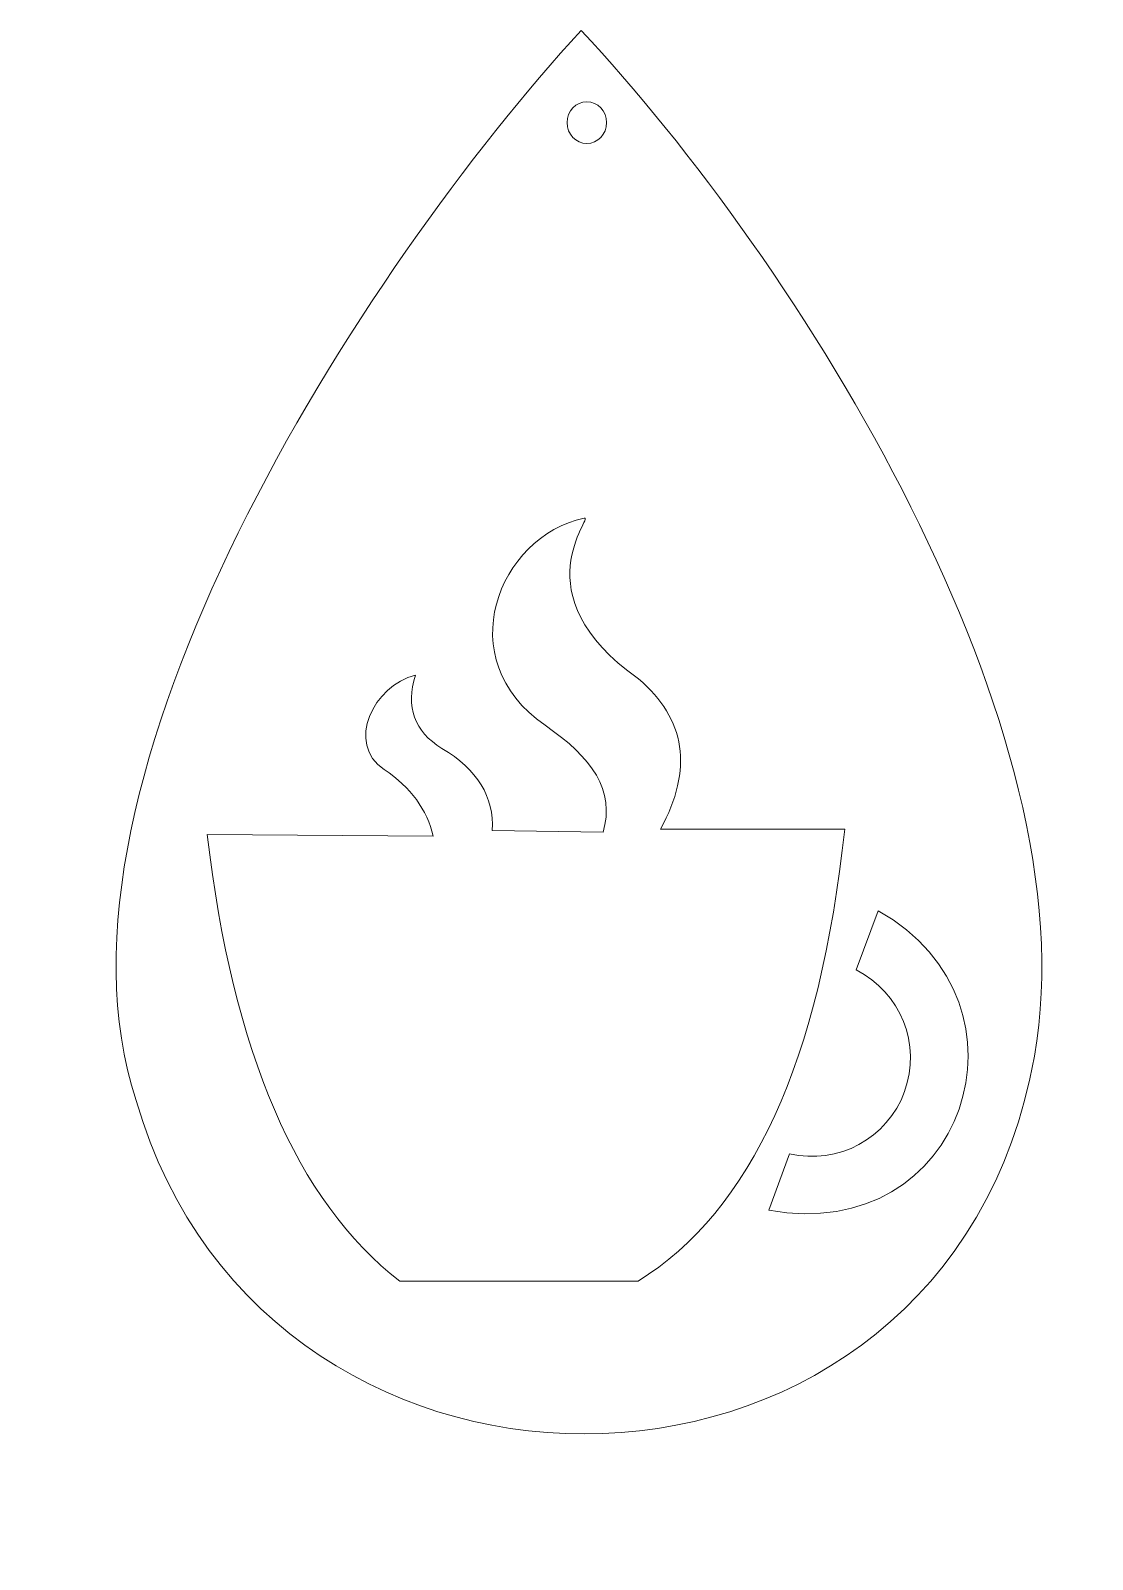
# Model space of a CAD drawing. Header units: centimetres. Extents: x -9.1 to 8.5, y -13.8 to 11.7.
import ezdxf

# ---------------------------------------------------------------- set-up
doc = ezdxf.new("R2010")
doc.units = ezdxf.units.CM
doc.header["$MEASUREMENT"] = 0
doc.layers.add('Plan 1', color=7, linetype='Continuous')

msp = doc.modelspace()

# ---------------------------------------------------------------- linework, layer by layer
at = {"layer": 'Plan 1', "color": 250, "lineweight": 18}
for points, knots in [([(7.57358, -5.39419), (6.1371, -13.52436), (-5.17375, -13.77051), (-7.3771, -6.13063), (-9.13532, -0.78429), (-3.55743, 7.78675), (0.02955, 11.68087), (3.63977, 7.83407), (8.53907, 0.06616), (7.57358, -5.39419)], [0, 0, 0, 0, 0.33333333, 0.33333333, 0.33333333, 0.66666667, 0.66666667, 0.66666667, 1, 1, 1, 1]), ([(0.12353, 10.49576), (0.30513, 10.49576), (0.45236, 10.34033), (0.45236, 10.14857), (0.45236, 9.95681), (0.30513, 9.80138), (0.12353, 9.80138), (-0.05803, 9.80138), (-0.20526, 9.95681), (-0.20526, 10.14857), (-0.20526, 10.34033), (-0.05803, 10.49576), (0.12353, 10.49576)], [0, 0, 0, 0, 0.25, 0.25, 0.25, 0.5, 0.5, 0.5, 0.75, 0.75, 0.75, 1, 1, 1, 1]), ([(1.35127, -1.61321), (1.35127, -1.61321), (4.41537, -1.61325), (4.41537, -1.61325), (4.00916, -5.46278), (2.86287, -7.9709), (0.97652, -9.13755), (0.97652, -9.13755), (-2.99136, -9.13755), (-2.99136, -9.13755), (-4.70432, -7.80913), (-5.77222, -5.33044), (-6.19506, -1.70143), (-6.19506, -1.70143), (-2.43291, -1.73082), (-2.43291, -1.73082), (-2.53649, -1.28648), (-2.80813, -0.91696), (-3.2478, -0.62229), (-3.90009, -0.18499), (-3.42616, 0.7778), (-2.72931, 0.95077), (-2.89784, 0.42218), (-2.75088, 0.0156), (-2.28844, -0.269), (-1.69827, -0.62129), (-1.41906, -1.07686), (-1.45079, -1.63574), (-1.45079, -1.63574), (0.39341, -1.665), (0.39341, -1.665), (0.59736, -0.97068), (0.21671, -0.42584), (-0.57202, 0.11641), (-2.16534, 1.21184), (-1.35348, 3.2526), (0.07918, 3.56626), (0.25974, 3.60579), (-1.02018, 2.30214), (0.98441, 0.88855), (1.77161, 0.22149), (1.89388, -0.61243), (1.35127, -1.61321)], [0, 0, 0, 0, 0.07142857, 0.07142857, 0.07142857, 0.14285714, 0.14285714, 0.14285714, 0.21428571, 0.21428571, 0.21428571, 0.28571429, 0.28571429, 0.28571429, 0.35714286, 0.35714286, 0.35714286, 0.42857143, 0.42857143, 0.42857143, 0.5, 0.5, 0.5, 0.57142857, 0.57142857, 0.57142857, 0.64285714, 0.64285714, 0.64285714, 0.71428571, 0.71428571, 0.71428571, 0.78571429, 0.78571429, 0.78571429, 0.85714286, 0.85714286, 0.85714286, 0.92857143, 0.92857143, 0.92857143, 1, 1, 1, 1]), ([(4.97401, -2.97268), (7.73878, -4.52518), (6.4039, -8.5585), (3.15184, -7.95474), (3.15184, -7.95474), (3.49733, -7.01784), (3.49733, -7.01784), (4.30626, -7.20743), (5.12911, -6.76173), (5.41222, -5.9806), (5.69532, -5.19947), (5.34917, -4.33006), (4.60659, -3.95734), (4.60659, -3.95734), (4.97401, -2.97268), (4.97401, -2.97268)], [0, 0, 0, 0, 0.2, 0.2, 0.2, 0.4, 0.4, 0.4, 0.6, 0.6, 0.6, 0.8, 0.8, 0.8, 1, 1, 1, 1])]:
    msp.add_open_spline(points, degree=3, knots=knots, dxfattribs=at)

doc.saveas('drawing.dxf')
